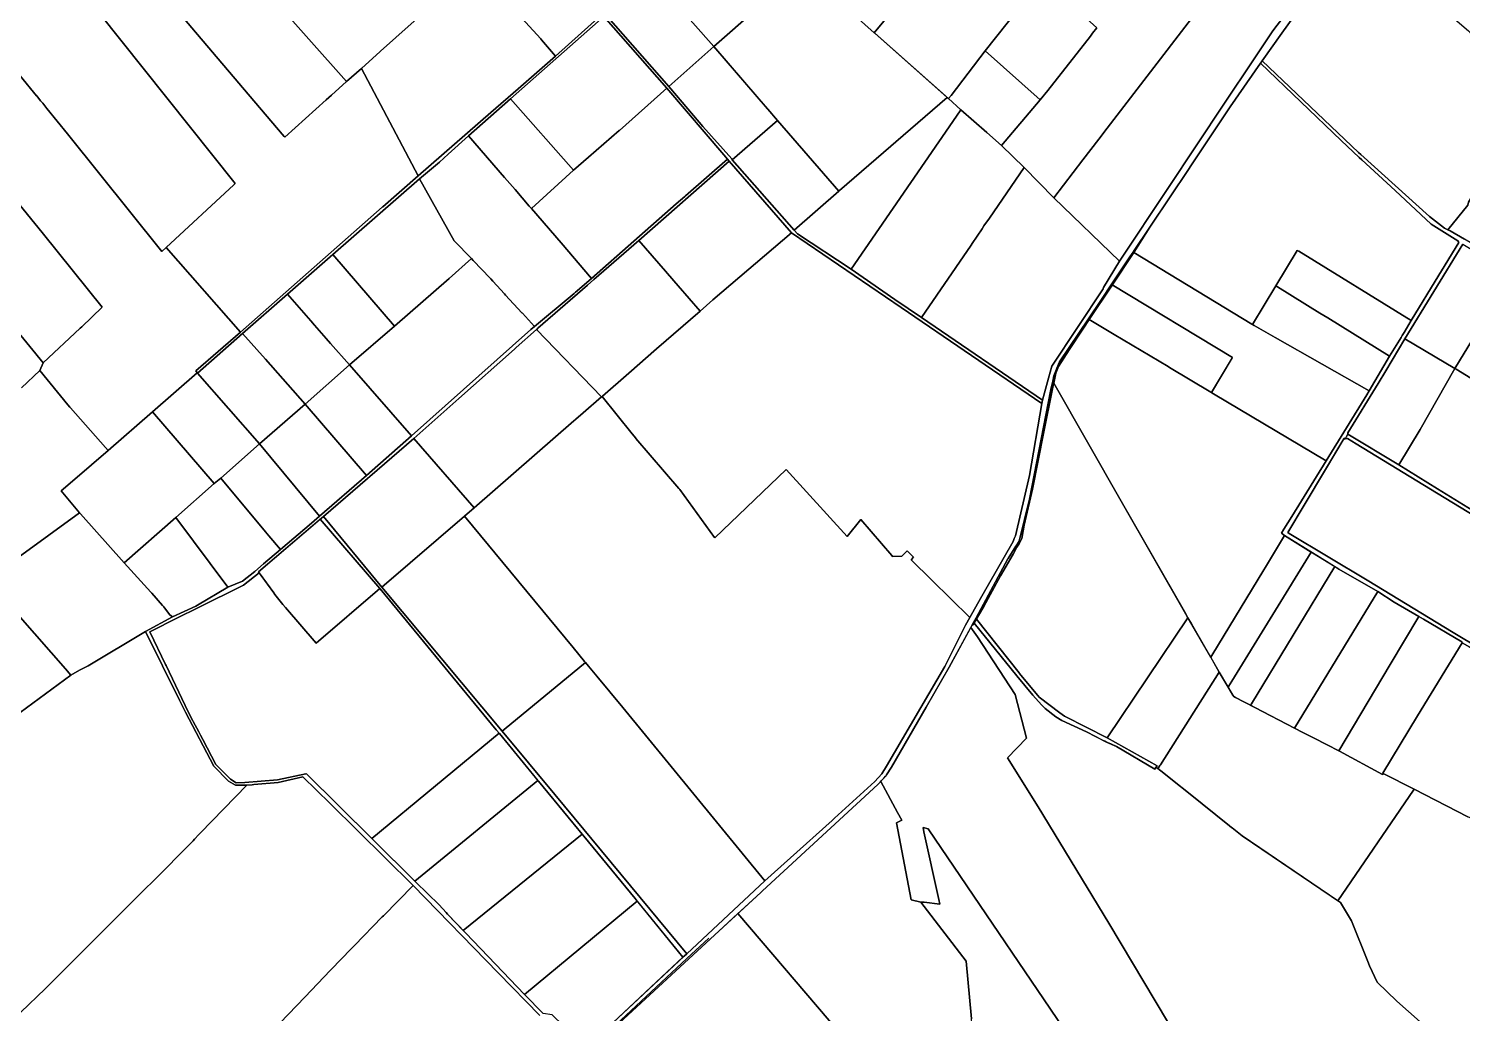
# Model space of a CAD drawing. Header units: metres. Extents: x 3 to 1005126, y 39 to 4383651.
# Drawn here: x 486388 to 488011, y 4366629 to 4367744 of the extents above; entities that cross this region are included whole.
import ezdxf

# ---------------------------------------------------------------- set-up
doc = ezdxf.new("R2010")
doc.units = ezdxf.units.M
doc.header["$MEASUREMENT"] = 0
doc.layers.add('Carreteras_5_km_Cala_Blava', color=2, linetype='Continuous', lineweight=30)
doc.layers.add('TM_Llucmajor', color=7, linetype='Continuous')

msp = doc.modelspace()

# ---------------------------------------------------------------- linework, layer by layer
at = {"layer": 'Carreteras_5_km_Cala_Blava'}
for p, q in [((487132.8, 4366691, 109.3), (487157.6, 4366714.1, 109.4)), ((487029.1, 4366594.6, 108.7), (487132.8, 4366691, 109.3))]:
    msp.add_line(p, q, dxfattribs=at)
at = {"layer": 'TM_Llucmajor', "linetype": 'Continuous', "flags": 128}
for points in [[(487307.3, 4367861.8), (487317.8, 4367875.9), (487349.4, 4367914.9), (487350.5, 4367916.3), (487373.4, 4367945), (487401.3, 4367980.5), (487427, 4367964.1), (487428.1, 4367963.3), (487443.5, 4367952.5), (487485.9, 4367922.6), (487488.8, 4367920.3), (487490.3, 4367919.1), (487453.5, 4367873.4), (487387.8, 4367791.7), (487385, 4367788.2), (487344.8, 4367739.2), (487263.6, 4367811.7), (487307.3, 4367861.8)], [(486503.9, 4367824.3), (486473.7, 4367857.7), (486513.8, 4367893.9), (486540, 4367917.6), (486586.4, 4367866.5), (486596.4, 4367855.4), (486597.5, 4367854.2), (486610.9, 4367838), (486613.5, 4367834.8), (486747.5, 4367683.8), (486730.5, 4367668.5), (486724.5, 4367663.2), (486677.4, 4367620.9), (486676.7, 4367621.8), (486648.8, 4367654.6), (486519.1, 4367807.6), (486518.3, 4367808.5), (486515.7, 4367811.3), (486514.1, 4367813.1), (486508.8, 4367818.9), (486507.4, 4367820.5), (486505.3, 4367822.8), (486505.1, 4367823), (486503.9, 4367824.3)], [(487387.8, 4367791.7), (487453.5, 4367873.4), (487490.3, 4367919.1), (487493.6, 4367916.4), (487506.3, 4367909.6), (487597.6, 4367880.6), (487566.6, 4367840.4), (487565.6, 4367839.2), (487535.1, 4367800.1), (487470.5, 4367718.6), (487431.8, 4367668.1), (487428.9, 4367664.6), (487345.4, 4367738.7), (487344.8, 4367739.2), (487385, 4367788.2), (487387.8, 4367791.7)], [(487163.1, 4367723.5), (487092.1, 4367804.4), (487178.9, 4367880.7), (487184.4, 4367877.5), (487263.6, 4367811.7), (487163.1, 4367723.5)], [(486949.9, 4367751.2), (486890.2, 4367816.5), (486892.8, 4367820.8), (486905.4, 4367830.9), (486948.6, 4367865.3), (486963.5, 4367848.1), (486964.1, 4367847.3), (487026, 4367776.9), (487039.2, 4367761.9), (486984.1, 4367712.8), (486968.2, 4367731.2), (486967.3, 4367732.2), (486949.9, 4367751.2)], [(487888.6, 4367852.4), (488017.7, 4367741.2), (488018.8, 4367740.3), (488019.4, 4367739.8), (488108.8, 4367662.1), (488110.9, 4367660.4), (488102.9, 4367649.6), (488068.1, 4367605.6), (488032.3, 4367569), (488028.3, 4367564.9), (488017.6, 4367547.3), (488017, 4367544.1), (487994.5, 4367515.9), (487990.7, 4367517.8), (487973.4, 4367531), (487895.7, 4367601.4), (487893.2, 4367603.7), (487784.1, 4367707.3), (487806.4, 4367738.7), (487840.3, 4367786.1), (487887.9, 4367851.5), (487888.6, 4367852.4)], [(487622.7, 4367480.6), (487548.1, 4367552.1), (487581.1, 4367595.2), (487599.2, 4367618.7), (487608.6, 4367631), (487608.6, 4367631), (487650.2, 4367685.2), (487761.9, 4367830.6), (487844.9, 4367804.6), (487831.8, 4367787.6), (487797.3, 4367743), (487795.5, 4367740.3), (487774.3, 4367708.6), (487741.6, 4367659.4), (487677.4, 4367562.8), (487622.7, 4367480.6)], [(486396.4, 4367667.9), (486340.6, 4367735.7), (486425.9, 4367813.6), (486463.3, 4367766.5), (486466.4, 4367762.6), (486621.3, 4367568.6), (486621.4, 4367568.5), (486619.9, 4367567.1), (486543.2, 4367496.2), (486538.4, 4367491.4), (486431.5, 4367624.6), (486408.2, 4367653.5), (486403.4, 4367659.3), (486402.7, 4367660.2), (486401, 4367662.2), (486396.7, 4367667.6), (486396.4, 4367667.9)], [(486828.6, 4367577.1), (486764.2, 4367698.8), (486785.4, 4367717.8), (486786, 4367718.4), (486841.2, 4367767.8), (486841.8, 4367768.4), (486865.9, 4367790), (486866.2, 4367790.2), (486890.2, 4367816.5), (486949.9, 4367751.2), (486967.3, 4367732.2), (486968.2, 4367731.2), (486984.1, 4367712.8), (486941.7, 4367675.8), (486910.9, 4367648.9), (486828.6, 4367577.1)], [(487112.2, 4367678.3), (487041, 4367759.4), (487092.1, 4367804.4), (487163.1, 4367723.5), (487112.2, 4367678.3)], [(487305.6, 4367560.5), (487304.8, 4367559.8), (487235.4, 4367639.7), (487224.3, 4367652.6), (487223.9, 4367653), (487163.1, 4367723.5), (487263.6, 4367811.7), (487344.8, 4367739.2), (487345.4, 4367738.7), (487427.4, 4367665.9), (487305.6, 4367560.5)], [(487532.9, 4367663.1), (487470.5, 4367718.6), (487535.1, 4367800.1), (487550.9, 4367785.8), (487553, 4367784), (487554.2, 4367782.9), (487559.9, 4367777.9), (487562.6, 4367775.5), (487597, 4367744.8), (487592.1, 4367738.5), (487589.7, 4367735.4), (487541.4, 4367673.9), (487532.9, 4367663.1)], [(487004.4, 4367583.4), (486933.2, 4367664.3), (487038.7, 4367757.4), (487109.9, 4367676.3), (487056.3, 4367628.6), (487056.2, 4367628.6), (487021.4, 4367598.2), (487004.4, 4367583.4)], [(487254.2, 4367515.8), (487254.3, 4367515.7), (487258.1, 4367511.4), (487318.8, 4367471.3), (487368.3, 4367437.2), (487398.2, 4367416.7), (487535.5, 4367323.3), (487534.7, 4367319.4), (487375.4, 4367428.1), (487251.3, 4367512.7), (487180.7, 4367593.8), (487178.6, 4367596.1), (487174.6, 4367600.8), (487109.9, 4367676.3), (487038.7, 4367757.4), (487041, 4367759.4), (487112.2, 4367678.3), (487146.8, 4367637.8), (487150.9, 4367633.1), (487183.5, 4367596.3), (487184.2, 4367595.4), (487254.2, 4367515.8)], [(487150.9, 4367633.1), (487146.8, 4367637.8), (487112.2, 4367678.3), (487163.1, 4367723.5), (487214.2, 4367664.3), (487223.9, 4367653), (487224.3, 4367652.6), (487235.4, 4367639.7), (487184.2, 4367595.4), (487183.5, 4367596.3), (487150.9, 4367633.1)], [(487442.8, 4367651.7), (487428.9, 4367664.6), (487431.8, 4367668.1), (487470.5, 4367718.6), (487532.9, 4367663.1), (487489.1, 4367611.4), (487472.2, 4367626.1), (487442.8, 4367651.7)], [(487782.3, 4367704.8), (487873.6, 4367617.3), (487893.9, 4367597.8), (487896.8, 4367595.2), (487934.8, 4367560.6), (487975.5, 4367522.4), (488005.8, 4367503.7), (488006.7, 4367501.7), (487987.1, 4367469.6), (487984.2, 4367464.8), (487952.8, 4367413.3), (487825.5, 4367491.9), (487823.9, 4367492.8), (487799.6, 4367452.5), (487773.1, 4367408.8), (487772.3, 4367409.2), (487638.8, 4367490.2), (487657, 4367519), (487701.3, 4367585.6), (487702.4, 4367587.3), (487747.8, 4367655.4), (487782.3, 4367704.8)], [(486208.3, 4367608.6), (486205.7, 4367611.8), (486272.4, 4367673.7), (486317.6, 4367617.5), (486320.2, 4367614.1), (486321.3, 4367612.8), (486402.8, 4367512.9), (486404.2, 4367511.2), (486470.8, 4367428.3), (486447.7, 4367406.3), (486445.8, 4367404.5), (486404.1, 4367365.3), (486355, 4367425.2), (486352.6, 4367428.3), (486264, 4367540.6), (486262.8, 4367542.1), (486236.3, 4367575), (486233, 4367578.9), (486219.2, 4367595), (486208.3, 4367608.6)], [(486990.3, 4367501.3), (486956.9, 4367540.2), (487004.4, 4367583.4), (487021.4, 4367598.2), (487056.2, 4367628.6), (487056.3, 4367628.6), (487109.9, 4367676.3), (487174.6, 4367600.8), (487178.6, 4367596.1), (487131.2, 4367554.5), (487130.4, 4367553.8), (487120.7, 4367545.3), (487024.7, 4367461), (486990.3, 4367501.3)], [(486926.4, 4367575.4), (486885.4, 4367622.5), (486933.2, 4367664.3), (487004.4, 4367583.4), (486956.9, 4367540.2), (486954.3, 4367542.8), (486938.4, 4367561.5), (486938.2, 4367561.8), (486926.4, 4367575.4)], [(487254.3, 4367515.7), (487254.2, 4367515.8), (487304.8, 4367559.8), (487305.6, 4367560.5), (487427.4, 4367665.9), (487428.9, 4367664.6), (487442.8, 4367651.7), (487433.9, 4367638.8), (487318.8, 4367471.3), (487258.1, 4367511.4), (487254.3, 4367515.7)], [(487368.3, 4367437.2), (487318.8, 4367471.3), (487433.9, 4367638.8), (487442.8, 4367651.7), (487472.2, 4367626.1), (487489.1, 4367611.4), (487514.8, 4367586.6), (487475.4, 4367529.4), (487469.1, 4367520.4), (487467, 4367517.3), (487455.8, 4367500.6), (487454.5, 4367498.8), (487398.2, 4367416.7), (487368.3, 4367437.2)], [(487254.2, 4367515.8), (487184.2, 4367595.4), (487235.4, 4367639.7), (487304.8, 4367559.8), (487254.2, 4367515.8)], [(486869.3, 4367503.6), (486830, 4367573.6), (486852.6, 4367592.6), (486862.6, 4367601.7), (486885.4, 4367622.5), (486926.4, 4367575.4), (486938.2, 4367561.8), (486938.4, 4367561.5), (486954.3, 4367542.8), (486956.9, 4367540.2), (486990.3, 4367501.3), (487024.7, 4367461), (487008.7, 4367447.1), (487006.8, 4367445.4), (487005.2, 4367444), (486960.1, 4367406.6), (486946.5, 4367421.6), (486945.9, 4367422.2), (486927.5, 4367442.1), (486926.1, 4367443.7), (486917.5, 4367453.1), (486913.2, 4367457.8), (486910.7, 4367460.5), (486909.5, 4367461.7), (486891.1, 4367481), (486890.8, 4367481.3), (486888.7, 4367483.5), (486869.3, 4367503.6)], [(487108.4, 4367469.1), (487078.2, 4367503.8), (487180.7, 4367593.8), (487251.3, 4367512.7), (487162.3, 4367436.6), (487147.7, 4367424.1), (487122.8, 4367452.6), (487110.7, 4367466.5), (487108.4, 4367469.1)], [(488064.9, 4367474.7), (488013.2, 4367505.5), (487996.9, 4367514.7), (487994.5, 4367515.9), (488017, 4367544.1), (488017.6, 4367547.3), (488028.3, 4367564.9), (488032.3, 4367569), (488062.1, 4367599.5), (488086.3, 4367586), (488088.1, 4367585.2), (488091.3, 4367583.4), (488123.9, 4367565.7), (488094.8, 4367518.3), (488067.7, 4367474.4), (488064.9, 4367474.7)], [(487535.5, 4367323.3), (487398.2, 4367416.7), (487454.5, 4367498.8), (487455.8, 4367500.6), (487467, 4367517.3), (487469.1, 4367520.4), (487475.4, 4367529.4), (487514.8, 4367586.6), (487548.1, 4367552.1), (487622.7, 4367480.6), (487604.6, 4367450.6), (487603.9, 4367449.4), (487546.1, 4367361.6), (487542.1, 4367348.2), (487535.5, 4367323.3)], [(486801.8, 4367406.9), (486731.9, 4367488.2), (486830, 4367573.6), (486869.3, 4367503.6), (486888.7, 4367483.5), (486863.6, 4367460.9), (486801.8, 4367406.9)], [(487365.6, 4367146.3), (487364.7, 4367147.4), (487353, 4367160.8), (487329.7, 4367188), (487314.3, 4367168.9), (487245.3, 4367244.7), (487164.3, 4367167.3), (487164, 4367167.7), (487124.8, 4367221.9), (487123.8, 4367223), (487075, 4367279.8), (487074.8, 4367280), (487070.9, 4367284.9), (487036.8, 4367327.5), (487037.1, 4367327.8), (487067, 4367353.8), (487098.5, 4367381.3), (487147.7, 4367424.1), (487162.3, 4367436.6), (487251.3, 4367512.7), (487375.4, 4367428.1), (487534.7, 4367319.4), (487520.5, 4367237.7), (487504.7, 4367169.7), (487503.3, 4367166.4), (487502.1, 4367163.2), (487491.8, 4367145.6), (487466.7, 4367101.3), (487453.1, 4367077.3), (487410.2, 4367119.3), (487386.6, 4367142.5), (487389.5, 4367145.4), (487383.4, 4367151.4), (487382.2, 4367152.5), (487376.2, 4367146.4), (487365.6, 4367146.3)], [(487546.9, 4367344.6), (487548.3, 4367350.8), (487550.4, 4367356.3), (487551.7, 4367359.5), (487554.6, 4367366.7), (487587.3, 4367415.2), (487602, 4367437.1), (487613.2, 4367453.7), (487634.4, 4367485.3), (487638, 4367490.6), (487638.6, 4367491.5), (487657, 4367519), (487638.8, 4367490.2), (487614.1, 4367453.2), (487588.4, 4367414.5), (487581, 4367403.5), (487565.5, 4367380.2), (487553.6, 4367361.1), (487550.6, 4367353.9), (487548.1, 4367342.4), (487547.2, 4367338), (487536.4, 4367285.4), (487523.9, 4367222.5), (487514.8, 4367181.7), (487511.9, 4367166.5), (487508.8, 4367160.7), (487507.8, 4367158.9), (487506.5, 4367156.7), (487502, 4367148.9), (487487.7, 4367124.3), (487468.8, 4367089.4), (487456.8, 4367069), (487456.4, 4367068.3), (487455.8, 4367068.9), (487460.1, 4367076.7), (487496.3, 4367143.5), (487496.5, 4367143.8), (487505.3, 4367157.9), (487505.5, 4367158.1), (487508.9, 4367163.5), (487508.9, 4367163.6), (487520.5, 4367211), (487520.5, 4367211.1), (487544.7, 4367335.4), (487544.8, 4367335.6), (487546.9, 4367344.6)], [(487036, 4367326.9), (486962.4, 4367403), (486963.6, 4367404.1), (486964, 4367404.5), (487020.3, 4367453.4), (487027.5, 4367459.7), (487078.2, 4367503.8), (487108.4, 4367469.1), (487110.7, 4367466.5), (487122.8, 4367452.6), (487147.7, 4367424.1), (487098.5, 4367381.3), (487067, 4367353.8), (487037.1, 4367327.8), (487036.8, 4367327.5), (487036, 4367326.9)], [(488002.4, 4367359), (487945.8, 4367392.6), (488011.2, 4367499.7), (488067.4, 4367466.1), (488002.4, 4367359)], [(486707.1, 4367412.9), (486680.7, 4367443.3), (486731.9, 4367488.2), (486801.8, 4367406.9), (486750.7, 4367363.1), (486729.3, 4367387.5), (486724.5, 4367393), (486711.3, 4367408.1), (486707.1, 4367412.9)], [(486821.1, 4367282.8), (486750.7, 4367363.1), (486801.8, 4367406.9), (486863.6, 4367460.9), (486888.7, 4367483.5), (486890.8, 4367481.3), (486891.1, 4367481), (486909.5, 4367461.7), (486910.7, 4367460.5), (486913.2, 4367457.8), (486917.5, 4367453.1), (486926.1, 4367443.7), (486927.5, 4367442.1), (486945.9, 4367422.2), (486946.5, 4367421.6), (486960.1, 4367406.6), (486956.1, 4367403.1), (486821.1, 4367282.8)], [(487773.1, 4367408.8), (487775.2, 4367407.6), (487798.9, 4367394.3), (487905.4, 4367333.8), (487902.6, 4367329.3), (487856.6, 4367254.5), (487729.1, 4367330.5), (487726.6, 4367331.9), (487750.5, 4367371.3), (487614.4, 4367453.6), (487638.8, 4367490.2), (487772.3, 4367409.2), (487773.1, 4367408.8)], [(487823.9, 4367492.8), (487825.5, 4367491.9), (487952.8, 4367413.3), (487944.7, 4367399.9), (487942.7, 4367396.4), (487941.3, 4367394.3), (487928.2, 4367372.8), (487858.4, 4367416.2), (487849.5, 4367421.7), (487801.4, 4367451.5), (487799.6, 4367452.5), (487823.9, 4367492.8)], [(488069.2, 4367465), (488206.8, 4367381.8), (488279.4, 4367337.5), (488256.1, 4367305.3), (488194.7, 4367244.5), (488193.4, 4367242.2), (488148.8, 4367269.3), (488099.1, 4367299.7), (488097.7, 4367300.6), (488003.6, 4367358.3), (488002.4, 4367359), (488067.4, 4367466.1), (488069.2, 4367465)], [(487614.1, 4367453.2), (487614.4, 4367453.6), (487750.5, 4367371.3), (487750.3, 4367371), (487726.6, 4367331.9), (487725.9, 4367332.3), (487679.1, 4367360.3), (487677.7, 4367361.1), (487616.5, 4367397.7), (487588.4, 4367414.5), (487614.1, 4367453.2)], [(487799.6, 4367452.5), (487801.4, 4367451.5), (487849.5, 4367421.7), (487858.4, 4367416.2), (487928.2, 4367372.8), (487905.4, 4367333.8), (487798.9, 4367394.3), (487775.2, 4367407.6), (487773.1, 4367408.8), (487799.6, 4367452.5)], [(486655.7, 4367369.5), (486629.7, 4367398.7), (486680.7, 4367443.3), (486707.1, 4367412.9), (486711.3, 4367408.1), (486724.5, 4367393), (486729.3, 4367387.5), (486750.7, 4367363.1), (486700.4, 4367318.5), (486655.7, 4367369.5)], [(487565.5, 4367380.2), (487581, 4367403.5), (487588.4, 4367414.5), (487616.5, 4367397.7), (487677.7, 4367361.1), (487679.1, 4367360.3), (487725.9, 4367332.3), (487729.1, 4367330.5), (487856.6, 4367254.5), (487817.6, 4367191.5), (487808.7, 4367177.2), (487805.9, 4367172.5), (487809.4, 4367170.1), (487787.8, 4367134), (487785.9, 4367130.9), (487727.1, 4367034), (487725.8, 4367032.3), (487699.3, 4367078.2), (487624.6, 4367208.8), (487548.1, 4367342.4), (487550.6, 4367353.9), (487553.6, 4367361.1), (487565.5, 4367380.2)], [(486649, 4367273.8), (486578.8, 4367353.7), (486629.7, 4367398.7), (486655.7, 4367369.5), (486700.4, 4367318.5), (486649, 4367273.8)], [(486891.9, 4367201.4), (486823.6, 4367279.7), (486874.7, 4367325.1), (486937.4, 4367380.8), (486938.1, 4367381.4), (486939.6, 4367382.8), (486962.4, 4367403), (487036, 4367326.9), (487015.2, 4367308.7), (487007.2, 4367301.7), (487006.6, 4367301.2), (487004.9, 4367299.7), (486891.9, 4367201.4)], [(487939, 4367249.8), (487881.2, 4367284.6), (487881.2, 4367286.3), (487915.6, 4367342.1), (487924.1, 4367356.4), (487945.8, 4367392.6), (488002.4, 4367359), (487962.9, 4367290), (487939, 4367249.8)], [(486597.7, 4367229), (486527.6, 4367309.8), (486578.2, 4367354.3), (486578.8, 4367353.7), (486649, 4367273.8), (486605, 4367234.9), (486597.7, 4367229)], [(486769.9, 4367237.9), (486700.4, 4367318.5), (486750.7, 4367363.1), (486821.1, 4367282.8), (486769.9, 4367237.9)], [(487962.9, 4367290), (488002.4, 4367359), (488003.6, 4367358.3), (488097.7, 4367300.6), (488070.4, 4367256), (488036.7, 4367200.8), (488031.7, 4367192.6), (487992.4, 4367216.9), (487982.8, 4367222.8), (487939, 4367249.8), (487962.9, 4367290)], [(487508.9, 4367014.5), (487460.5, 4367075.2), (487468.8, 4367089.4), (487487.7, 4367124.3), (487502, 4367148.9), (487506.5, 4367156.7), (487507.8, 4367158.9), (487508.8, 4367160.7), (487511.9, 4367166.5), (487514.8, 4367181.7), (487523.9, 4367222.5), (487536.4, 4367285.4), (487547.2, 4367338), (487548.1, 4367342.4), (487624.6, 4367208.8), (487696.1, 4367083.8), (487699.3, 4367078.2), (487700.1, 4367076.8), (487608.5, 4366941), (487561.1, 4366965.1), (487560.4, 4366965.5), (487555.1, 4366969), (487531.6, 4366986.9), (487509.5, 4367013.7), (487508.9, 4367014.5)], [(486716.9, 4367191.8), (486649, 4367273.8), (486700.4, 4367318.5), (486769.9, 4367237.9), (486716.9, 4367191.8)], [(487365.6, 4367146.3), (487376.2, 4367146.4), (487382.2, 4367152.5), (487383.4, 4367151.4), (487389.5, 4367145.4), (487386.6, 4367142.5), (487410.2, 4367119.3), (487453.1, 4367077.3), (487448.1, 4367068.5), (487425.3, 4367022.3), (487424.9, 4367021.5), (487358.7, 4366908.7), (487353.6, 4366900.3), (487345.4, 4366891.6), (487299.9, 4366849.8), (487297.3, 4366847.4), (487250, 4366805), (487221.1, 4366779), (487060.2, 4366975.1), (487060.2, 4366975.1), (487030.7, 4367010.7), (487021.5, 4367021.9), (487017.8, 4367026.3), (487017, 4367027.3), (487004, 4367043), (486881, 4367191.8), (486891.9, 4367201.4), (487004.9, 4367299.7), (487006.6, 4367301.2), (487007.2, 4367301.7), (487015.2, 4367308.7), (487036, 4367326.9), (487036.8, 4367327.5), (487070.9, 4367284.9), (487074.8, 4367280), (487075, 4367279.8), (487123.8, 4367223), (487124.8, 4367221.9), (487164, 4367167.7), (487164.3, 4367167.3), (487245.3, 4367244.7), (487314.3, 4367168.9), (487329.7, 4367188), (487353, 4367160.8), (487364.7, 4367147.4), (487365.6, 4367146.3)], [(486444.9, 4367195.8), (486424.4, 4367220.5), (486439.9, 4367233.8), (486477.6, 4367266.1), (486527.6, 4367309.8), (486597.7, 4367229), (486554.3, 4367190.3), (486495.8, 4367139.1), (486446, 4367194.6), (486444.9, 4367195.8)], [(486655.6, 4367174.2), (486605, 4367234.9), (486649, 4367273.8), (486716.9, 4367191.8), (486707.8, 4367184), (486672.5, 4367154), (486659.3, 4367169.7), (486655.6, 4367174.2)], [(486787.4, 4367111.3), (486721.2, 4367191.5), (486823.6, 4367279.7), (486891.9, 4367201.4), (486881, 4367191.8), (486790.1, 4367113.6), (486787.4, 4367111.3)], [(487878.2, 4367279.5), (487880.8, 4367279.8), (487890.6, 4367273.8), (487990.3, 4367212.8), (488046, 4367178.9), (488093, 4367150.8), (488125.5, 4367131.1), (488126.7, 4367130.4), (488060.9, 4367024), (488060.3, 4367024.4), (488000.2, 4367060), (487902.8, 4367119.2), (487814.8, 4367172.3), (487813.2, 4367173.3), (487831.7, 4367204.3), (487855.8, 4367244.7), (487876.4, 4367279.3), (487878.2, 4367279.5)], [(486613.1, 4367111.4), (486554.3, 4367190.3), (486597.7, 4367229), (486605, 4367234.9), (486655.6, 4367174.2), (486659.3, 4367169.7), (486672.5, 4367154), (486653.5, 4367137.8), (486643.6, 4367129.3), (486629.6, 4367118.4), (486613.1, 4367111.4)], [(486342.5, 4367117.6), (486340.6, 4367119.7), (486444.9, 4367195.8), (486446, 4367194.6), (486495.8, 4367139.1), (486522, 4367109.9), (486525.8, 4367105.7), (486526.8, 4367104.6), (486539.1, 4367090.7), (486540.5, 4367089), (486546, 4367082.2), (486547.5, 4367080.3), (486550.4, 4367077.9), (486519.8, 4367061.1), (486454.7, 4367022.5), (486451.1, 4367020.6), (486445, 4367017.3), (486435.2, 4367012), (486429.2, 4367018.9), (486342.5, 4367117.6)], [(486522, 4367109.9), (486495.8, 4367139.1), (486554.3, 4367190.3), (486613.1, 4367111.4), (486578.7, 4367091.2), (486576.6, 4367089.9), (486550.4, 4367077.9), (486547.5, 4367080.3), (486546, 4367082.2), (486540.5, 4367089), (486539.1, 4367090.7), (486526.8, 4367104.6), (486525.8, 4367105.7), (486522, 4367109.9)], [(486785, 4367109.8), (486713, 4367048.1), (486678.4, 4367088.4), (486675.2, 4367092), (486673.9, 4367093.7), (486666.4, 4367103.3), (486665.2, 4367104.9), (486647.7, 4367128.8), (486717.6, 4367188.5), (486785, 4367109.8)], [(487129.5, 4366693.6), (487128.2, 4366692.4), (487074.2, 4366759), (487015.9, 4366829.4), (486964.6, 4366891.8), (486920.5, 4366945.6), (486916.8, 4366950.1), (486785.4, 4367109.5), (486785, 4367109.8), (486717.6, 4367188.5), (486718.9, 4367189.6), (486721.2, 4367191.5), (486787.4, 4367111.3), (486923.7, 4366948.3), (486983.2, 4366876.6), (487132.6, 4366696.5), (487129.5, 4366693.6)], [(486923.7, 4366948.3), (486787.4, 4367111.3), (486790.1, 4367113.6), (486881, 4367191.8), (487004, 4367043), (487017, 4367027.3), (487017.8, 4367026.3), (486926, 4366950.2), (486923.7, 4366948.3)], [(487746.1, 4366998.9), (487745.7, 4366998.2), (487735.6, 4367015.4), (487733.7, 4367018.7), (487725.8, 4367032.3), (487727.1, 4367034), (487785.9, 4367130.9), (487787.8, 4367134), (487809.4, 4367170.1), (487839.5, 4367151.2), (487749.7, 4367004.9), (487746.1, 4366998.9)], [(487753.9, 4366986.5), (487751.9, 4366987.5), (487750.9, 4366989.2), (487745.7, 4366998.2), (487746.1, 4366998.9), (487749.7, 4367004.9), (487839.5, 4367151.2), (487841, 4367150.3), (487866.4, 4367134.8), (487771.9, 4366979.5), (487770.8, 4366977.7), (487764.7, 4366980.9), (487763.2, 4366981.6), (487753.9, 4366986.5)], [(486713, 4367048.1), (486785, 4367109.8), (486785.4, 4367109.5), (486916.8, 4366950.1), (486920.1, 4366946.2), (486775.9, 4366826.9), (486701.7, 4366900.4), (486701.3, 4366900.3), (486669.1, 4366893.2), (486632.1, 4366890.2), (486622.5, 4366890.1), (486615.9, 4366894.2), (486599.5, 4366910.8), (486584.6, 4366939), (486582, 4366943.8), (486580, 4366947.8), (486573.8, 4366959.4), (486573.4, 4366960.3), (486568.2, 4366970.3), (486543, 4367022.7), (486542.4, 4367023.8), (486524.8, 4367060.8), (486556.7, 4367077.1), (486578.3, 4367087.5), (486630.7, 4367113.8), (486648.6, 4367127.6), (486665.2, 4367104.9), (486666.4, 4367103.3), (486673.9, 4367093.7), (486675.2, 4367092), (486678.4, 4367088.4), (486713, 4367048.1)], [(487771.9, 4366979.5), (487866.4, 4367134.8), (487870.9, 4367132), (487915, 4367106.5), (487820.8, 4366951.8), (487775.9, 4366975.1), (487770.8, 4366977.7), (487771.9, 4366979.5)], [(487961.6, 4367078.2), (487929.2, 4367023.8), (487871, 4366926.1), (487842.8, 4366940.5), (487830.1, 4366946.9), (487820.8, 4366951.8), (487915, 4367106.5), (487933.5, 4367094.6), (487961.6, 4367078.2)], [(487608.5, 4366941), (487665.1, 4366909), (487663.7, 4366907.2), (487662.6, 4366905.4), (487619.3, 4366930.9), (487612.8, 4366933.9), (487608, 4366936.1), (487605.9, 4366937.1), (487603.4, 4366938.4), (487585.2, 4366947.7), (487557.4, 4366960.6), (487550.6, 4366964.8), (487538.4, 4366974), (487534.4, 4366978.3), (487524.3, 4366989.1), (487506.4, 4367011.2), (487457.9, 4367070.8), (487460.5, 4367075.2), (487508.9, 4367014.5), (487509.5, 4367013.7), (487531.6, 4366986.9), (487555.1, 4366969), (487560.4, 4366965.5), (487561.1, 4366965.1), (487608.5, 4366941)], [(487663.7, 4366907.2), (487665.1, 4366909), (487608.5, 4366941), (487700.1, 4367076.8), (487704, 4367070.1), (487733.7, 4367018.7), (487735.6, 4367015.4), (487669, 4366910.3), (487668.4, 4366909.5), (487667.2, 4366907.7), (487666.1, 4366906), (487663.7, 4366907.2)], [(488010.3, 4367049.6), (488010.4, 4367048.6), (487960.1, 4366965.8), (487920.6, 4366900.7), (487921.1, 4366900.5), (487920.4, 4366899.3), (487871.7, 4366925.7), (487871, 4366926.1), (487929.2, 4367023.8), (487961.6, 4367078.2), (487966.8, 4367075.1), (488010.3, 4367049.6)], [(487960.1, 4366965.8), (488010.4, 4367048.6), (488019.4, 4367043.7), (488035.6, 4367033.9), (488079.4, 4367007.6), (488106.3, 4366991.1), (488106.6, 4366991), (488020.9, 4366849.5), (488019.5, 4366850.2), (488016.8, 4366851.6), (487956.1, 4366882.6), (487921.1, 4366900.5), (487920.6, 4366900.7), (487960.1, 4366965.8)], [(486983.2, 4366876.6), (486923.7, 4366948.3), (486926, 4366950.2), (487017.8, 4367026.3), (487021.5, 4367021.9), (487030.7, 4367010.7), (487060.2, 4366975.1), (487060.2, 4366975.1), (487221.1, 4366779), (487132.6, 4366696.5), (486983.2, 4366876.6)], [(487920.4, 4366899.3), (487921.1, 4366900.5), (487956.1, 4366882.6), (487955.5, 4366881.6), (487869.9, 4366756.2), (487761.3, 4366829.8), (487750.3, 4366838.8), (487749.5, 4366839.5), (487747.3, 4366841.2), (487716.2, 4366866), (487715.7, 4366866.4), (487669.3, 4366903.4), (487666.1, 4366906), (487667.2, 4366907.7), (487668.4, 4366909.5), (487669, 4366910.3), (487735.6, 4367015.4), (487750.9, 4366989.2), (487751.9, 4366987.5), (487753.9, 4366986.5), (487763.2, 4366981.6), (487764.7, 4366980.9), (487775.9, 4366975.1), (487830.1, 4366946.9), (487842.8, 4366940.5), (487871.7, 4366925.7), (487920.4, 4366899.3)], [(486920.5, 4366945.6), (486963.9, 4366892.7), (486824.8, 4366778.5), (486776.8, 4366826), (486775.9, 4366826.9), (486920.1, 4366946.2), (486920.5, 4366945.6)], [(486964.6, 4366891.8), (487014, 4366831.8), (486879.4, 4366722.9), (486861.8, 4366741.2), (486860.1, 4366743.1), (486852.1, 4366751.7), (486825.9, 4366777.5), (486824.8, 4366778.5), (486963.9, 4366892.7), (486964.6, 4366891.8)], [(487015.9, 4366829.4), (487074.2, 4366759), (487076.6, 4366756), (486949, 4366650.2), (486916.2, 4366684.5), (486882.3, 4366719.9), (486879.4, 4366722.9), (487014, 4366831.8), (487015.9, 4366829.4)], [(487354.9, 4366484.1), (487354.4, 4366484.4), (487371.4, 4366505.8), (487421.1, 4366572.4), (487432.1, 4366586.7), (487452.9, 4366615.1), (487455.2, 4366618.2), (487455, 4366622.6), (487448.9, 4366688.2), (487397.7, 4366755), (487401.3, 4366754.7), (487419, 4366752.6), (487417.9, 4366757.9), (487401.2, 4366834.6), (487400.1, 4366839.4), (487405.8, 4366837.9), (487770.5, 4366300.5), (487726.7, 4366303.1), (487642.7, 4366298), (487641.1, 4366299), (487639.9, 4366297.9), (487390.2, 4366461), (487354.9, 4366484.1)], [(487076.6, 4366756), (487128.2, 4366692.4), (487043.3, 4366612.9), (487030.4, 4366600.9), (487018.9, 4366589.9), (486980.3, 4366627.2), (486970.2, 4366628.7), (486949, 4366650.2), (487076.6, 4366756)]]:
    msp.add_lwpolyline(points, close=True, dxfattribs=at)
for points in [[(486841.2, 4367767.8), (486786, 4367718.4), (486785.4, 4367717.8), (486764.2, 4367698.8), (486747.5, 4367683.8), (486613.5, 4367834.8)], [(487761.9, 4367830.6), (487650.2, 4367685.2), (487608.6, 4367631), (487608.6, 4367631), (487599.2, 4367618.7), (487581.1, 4367595.2), (487548.1, 4367552.1), (487514.8, 4367586.6), (487514.8, 4367586.6), (487489.1, 4367611.4), (487532.9, 4367663.1), (487541.4, 4367673.9), (487589.7, 4367735.4), (487592.1, 4367738.5), (487597, 4367744.8)], [(486519.1, 4367807.6), (486648.8, 4367654.6), (486676.7, 4367621.8), (486677.4, 4367620.9), (486724.5, 4367663.2), (486730.5, 4367668.5), (486747.5, 4367683.8), (486764.2, 4367698.8), (486828.6, 4367577.1), (486788.5, 4367542.1), (486787.9, 4367541.6), (486627.2, 4367400.3), (486543.2, 4367496.2), (486619.9, 4367567.1), (486621.4, 4367568.5), (486621.3, 4367568.6), (486466.4, 4367762.6)], [(487043.3, 4366612.9), (487129.5, 4366693.6), (487132.6, 4366696.5), (487221.1, 4366779), (487250, 4366805), (487297.3, 4366847.4), (487299.9, 4366849.8), (487345.4, 4366891.6), (487353.6, 4366900.3), (487358.7, 4366908.7), (487424.9, 4367021.5), (487425.3, 4367022.3), (487448.1, 4367068.5), (487466.7, 4367101.3), (487491.8, 4367145.6), (487502.1, 4367163.2), (487503.3, 4367166.4), (487504.7, 4367169.7), (487520.5, 4367237.7), (487534.7, 4367319.4), (487535.5, 4367323.3), (487542.1, 4367348.2), (487546.1, 4367361.6), (487603.9, 4367449.4), (487604.6, 4367450.6), (487622.7, 4367480.6), (487677.4, 4367562.8), (487741.6, 4367659.4), (487774.3, 4367708.6), (487795.5, 4367740.3), (487797.3, 4367743), (487831.8, 4367787.6)], [(487840.3, 4367786.1), (487806.4, 4367738.7), (487784.1, 4367707.3), (487783.4, 4367706.4), (487782.3, 4367704.8), (487747.8, 4367655.4), (487702.4, 4367587.3), (487701.3, 4367585.6), (487638.6, 4367491.5), (487634.4, 4367485.3), (487613.2, 4367453.7), (487602, 4367437.1), (487587.3, 4367415.2), (487554.6, 4367366.7), (487550.4, 4367356.3), (487548.3, 4367350.8), (487544.8, 4367335.6), (487544.7, 4367335.4), (487520.5, 4367211.1), (487520.5, 4367211), (487508.9, 4367163.6), (487508.9, 4367163.5), (487505.5, 4367158.1), (487505.3, 4367157.9), (487496.5, 4367143.8), (487496.3, 4367143.5), (487460.1, 4367076.7), (487455.8, 4367068.9), (487429.7, 4367020.7), (487403.7, 4366975.6), (487364.3, 4366907.6), (487358.6, 4366898.8), (487357.9, 4366897.6), (487357.8, 4366897.4), (487353, 4366892.5), (487348.9, 4366888.2), (487218.2, 4366767.6), (487216.3, 4366765.9), (487168.8, 4366721.9), (487046.7, 4366609.2)], [(487038.7, 4367757.4), (486933.2, 4367664.3), (486885.4, 4367622.5), (486862.6, 4367601.7), (486852.6, 4367592.6), (486830, 4367573.6), (486731.9, 4367488.2), (486680.7, 4367443.3), (486629.7, 4367398.7), (486578.8, 4367353.7), (486578.2, 4367354.3), (486578.2, 4367354.3), (486576.7, 4367356.3), (486627.2, 4367400.3), (486787.9, 4367541.6), (486788.5, 4367542.1), (486828.6, 4367577.1), (486910.9, 4367648.9), (486941.7, 4367675.8), (486984.1, 4367712.8), (487039.2, 4367761.9)], [(486340.6, 4367735.7), (486396.4, 4367667.9), (486396.7, 4367667.6), (486401, 4367662.2), (486402.7, 4367660.2), (486403.4, 4367659.3), (486408.2, 4367653.5), (486431.5, 4367624.6), (486538.4, 4367491.4), (486543.2, 4367496.2), (486627.2, 4367400.3), (486576.7, 4367356.3), (486578.2, 4367354.3), (486527.6, 4367309.8), (486477.6, 4367266.1), (486474.4, 4367269.6), (486434.9, 4367314.4), (486434.1, 4367315.3), (486431.9, 4367318), (486400.1, 4367356.6), (486404.1, 4367365.3), (486445.8, 4367404.5), (486447.7, 4367406.3), (486470.8, 4367428.3), (486404.2, 4367511.2), (486402.8, 4367512.9), (486321.3, 4367612.8)], [(488019.4, 4367043.7), (488010.4, 4367048.6), (488010.3, 4367049.6), (487966.8, 4367075.1), (487961.6, 4367078.2), (487933.5, 4367094.6), (487915, 4367106.5), (487870.9, 4367132), (487841, 4367150.3), (487809.4, 4367170.1), (487805.9, 4367172.5), (487808.7, 4367177.2), (487817.6, 4367191.5), (487856.6, 4367254.5), (487902.6, 4367329.3), (487905.4, 4367333.8), (487928.2, 4367372.8), (487941.3, 4367394.3), (487942.7, 4367396.4), (487944.7, 4367399.9), (487952.8, 4367413.3), (487984.2, 4367464.8), (487987.1, 4367469.6), (488006.7, 4367501.7), (488005.8, 4367503.7), (487975.5, 4367522.4), (487934.8, 4367560.6), (487896.8, 4367595.2), (487893.9, 4367597.8), (487873.6, 4367617.3), (487782.3, 4367704.8), (487783.4, 4367706.4), (487784.1, 4367707.3), (487893.2, 4367603.7), (487895.7, 4367601.4), (487973.4, 4367531), (487990.7, 4367517.8), (487994.5, 4367515.9), (487996.9, 4367514.7), (488013.2, 4367505.5)], [(486966.2, 4366626.6), (486919, 4366675), (486822.7, 4366773.8), (486728.7, 4366866.4), (486698, 4366896.6), (486670.1, 4366890.4), (486642.4, 4366887.9), (486640.4, 4366887.7), (486634.5, 4366887.2), (486621.7, 4366887.1), (486613.8, 4366891.9), (486597.3, 4366908.9), (486565.1, 4366970), (486558.4, 4366983.4), (486519.8, 4367061.1), (486550.4, 4367077.9), (486576.6, 4367089.9), (486578.7, 4367091.2), (486613.1, 4367111.4), (486629.6, 4367118.4), (486643.6, 4367129.3), (486653.5, 4367137.8), (486672.5, 4367154), (486707.8, 4367184), (486716.9, 4367191.8), (486769.9, 4367237.9), (486821.1, 4367282.8), (486956.1, 4367403.1), (486960.1, 4367406.6), (487005.2, 4367444), (487006.8, 4367445.4), (487008.7, 4367447.1), (487024.7, 4367461), (487120.7, 4367545.3), (487130.4, 4367553.8), (487131.2, 4367554.5), (487178.6, 4367596.1), (487180.7, 4367593.8), (487078.2, 4367503.8), (487027.5, 4367459.7), (487020.3, 4367453.4), (486964, 4367404.5), (486963.6, 4367404.1), (486962.4, 4367403), (486939.6, 4367382.8), (486938.1, 4367381.4), (486937.4, 4367380.8), (486874.7, 4367325.1), (486823.6, 4367279.7), (486721.2, 4367191.5), (486718.9, 4367189.6), (486647.7, 4367128.8), (486647.7, 4367128.8), (486648.6, 4367127.6), (486630.7, 4367113.8), (486578.3, 4367087.5), (486556.7, 4367077.1), (486524.8, 4367060.8), (486542.4, 4367023.8), (486543, 4367022.7), (486568.2, 4366970.3), (486573.4, 4366960.3), (486573.8, 4366959.4), (486580, 4366947.8), (486582, 4366943.8), (486584.6, 4366939), (486599.5, 4366910.8), (486615.9, 4366894.2), (486622.5, 4366890.1), (486632.1, 4366890.2), (486669.1, 4366893.2), (486701.3, 4366900.3), (486701.7, 4366900.4), (486776.8, 4366826), (486825.9, 4366777.5), (486852.1, 4366751.7), (486860.1, 4366743.1), (486861.8, 4366741.2), (486882.3, 4366719.9), (486916.2, 4366684.5), (486949, 4366650.2), (486970.2, 4366628.7)], [(488011.2, 4367499.7), (487945.8, 4367392.6), (487924.1, 4367356.4), (487915.6, 4367342.1), (487881.2, 4367286.3), (487881.2, 4367284.6), (487879.7, 4367282), (487878.3, 4367279.7), (487877, 4367280.3), (487855.8, 4367244.7), (487831.7, 4367204.3), (487813.2, 4367173.3), (487814.8, 4367172.3), (487902.8, 4367119.2), (488000.2, 4367060), (488060.3, 4367024.4)], [(486355, 4367425.2), (486404.1, 4367365.3), (486400.1, 4367356.6), (486379.5, 4367337)], [(486379.5, 4367337), (486400.1, 4367356.6), (486431.9, 4367318), (486434.1, 4367315.3), (486434.9, 4367314.4), (486474.4, 4367269.6), (486477.6, 4367266.1), (486439.9, 4367233.8), (486424.4, 4367220.5), (486444.9, 4367195.8), (486340.6, 4367119.7)], [(488046, 4367178.9), (487990.3, 4367212.8), (487890.6, 4367273.8), (487880.8, 4367279.8), (487876.4, 4367279.3), (487877, 4367280.3), (487878.3, 4367279.7), (487879.7, 4367282), (487881.2, 4367284.6), (487939, 4367249.8), (487982.8, 4367222.8), (487992.4, 4367216.9), (488031.7, 4367192.6)], [(486342.5, 4367117.6), (486429.2, 4367018.9), (486435.2, 4367012), (486341.5, 4366943.3)], [(486341.5, 4366943.3), (486435.2, 4367012), (486445, 4367017.3), (486451.1, 4367020.6), (486454.7, 4367022.5), (486519.8, 4367061.1), (486558.4, 4366983.4), (486565.1, 4366970), (486597.3, 4366908.9), (486613.8, 4366891.9), (486621.7, 4366887.1), (486634.5, 4366887.2), (486582, 4366833.4), (486579.7, 4366831.1), (486575.5, 4366826.4), (486575.1, 4366826), (486573.7, 4366824.4), (486526.8, 4366777.2), (486520.7, 4366771.1), (486517.6, 4366768), (486445.6, 4366696.1), (486440.9, 4366691.4), (486438.9, 4366689.4), (486412.2, 4366662.7), (486407.3, 4366657.9), (486406, 4366656.6), (486378.6, 4366630.1)], [(487770.5, 4366300.5), (487405.8, 4366837.9), (487400.1, 4366839.4), (487401.2, 4366834.6), (487417.9, 4366757.9), (487419, 4366752.6), (487401.3, 4366754.7), (487397.7, 4366755), (487386.8, 4366757.3), (487370.1, 4366844.6), (487373.2, 4366846.2), (487376.2, 4366847.5), (487371.2, 4366856.2), (487371.2, 4366856.2), (487352.2, 4366891.6), (487353, 4366892.5), (487356, 4366895.5), (487357.8, 4366897.4), (487357.9, 4366897.6), (487358.6, 4366898.8), (487364.3, 4366907.6), (487403.7, 4366975.6), (487429.7, 4367020.7), (487454.2, 4367065.9), (487461.7, 4367055.2), (487504.4, 4366990.1), (487517.3, 4366940.4), (487495.9, 4366918.4), (487530.5, 4366862.8), (487610.4, 4366730.9), (487876.1, 4366285.7)], [(487876.1, 4366285.7), (487610.4, 4366730.9), (487530.5, 4366862.8), (487495.9, 4366918.4), (487517.3, 4366940.4), (487504.4, 4366990.1), (487461.7, 4367055.2), (487454.2, 4367065.9), (487455.8, 4367068.9), (487456.4, 4367068.3), (487456.8, 4367069), (487457.9, 4367070.8), (487506.4, 4367011.2), (487524.3, 4366989.1), (487534.4, 4366978.3), (487538.4, 4366974), (487550.6, 4366964.8), (487557.4, 4366960.6), (487585.2, 4366947.7), (487608, 4366936.1), (487619.3, 4366930.9), (487662.6, 4366905.4), (487663.7, 4366907.2), (487666.1, 4366906), (487669.3, 4366903.4), (487715.7, 4366866.4), (487716.2, 4366866), (487747.3, 4366841.2), (487749.5, 4366839.5), (487750.3, 4366838.8), (487761.3, 4366829.8), (487872.6, 4366754.4), (487883, 4366737.3), (487884.2, 4366735.5), (487885.2, 4366733.7), (487903.6, 4366687.8), (487905.6, 4366682.7), (487914.2, 4366664.1), (487936.5, 4366642.7), (488012.6, 4366575.7)], [(486378.6, 4366630.1), (486406, 4366656.6), (486407.3, 4366657.9), (486412.2, 4366662.7), (486438.9, 4366689.4), (486440.9, 4366691.4), (486445.6, 4366696.1), (486517.6, 4366768), (486520.7, 4366771.1), (486526.8, 4366777.2), (486573.7, 4366824.4), (486575.1, 4366826), (486575.5, 4366826.4), (486579.7, 4366831.1), (486582, 4366833.4), (486634.5, 4366887.2), (486640.4, 4366887.7), (486642.4, 4366887.9), (486670.1, 4366890.4), (486698, 4366896.6), (486728.7, 4366866.4), (486822.7, 4366773.8), (486822.7, 4366773.8), (486789.3, 4366739.5), (486787.9, 4366738.1), (486756.4, 4366705.8), (486755.2, 4366704.6), (486754.1, 4366703.5), (486752.5, 4366701.9), (486729.9, 4366678.7), (486728.8, 4366677.6), (486700.4, 4366647.8), (486624.8, 4366568.7)], [(487307, 4366605.5), (487190.6, 4366742.1), (487193.9, 4366745.1), (487216.3, 4366765.9), (487218.2, 4366767.6), (487348.9, 4366888.2), (487352.2, 4366891.6), (487371.2, 4366856.2), (487376.2, 4366847.5), (487373.2, 4366846.2), (487370.1, 4366844.6), (487386.8, 4366757.3), (487397.7, 4366755), (487448.9, 4366688.2), (487455, 4366622.6)], [(488012.6, 4366575.7), (487936.5, 4366642.7), (487914.2, 4366664.1), (487905.6, 4366682.7), (487903.6, 4366687.8), (487885.2, 4366733.7), (487884.2, 4366735.5), (487883, 4366737.3), (487872.6, 4366754.4), (487869.9, 4366756.2), (487955.5, 4366881.6), (487956.1, 4366882.6), (488016.8, 4366851.6)], [(486624.8, 4366568.7), (486700.4, 4366647.8), (486728.8, 4366677.6), (486729.9, 4366678.7), (486752.5, 4366701.9), (486754.1, 4366703.5), (486755.2, 4366704.6), (486756.4, 4366705.8), (486787.9, 4366738.1), (486789.3, 4366739.5), (486822.7, 4366773.8), (486919, 4366675), (486966.2, 4366626.6)], [(487046.7, 4366609.2), (487168.8, 4366721.9), (487190.6, 4366742.1), (487307, 4366605.5)]]:
    msp.add_lwpolyline(points, dxfattribs=at)

doc.saveas('drawing.dxf')
